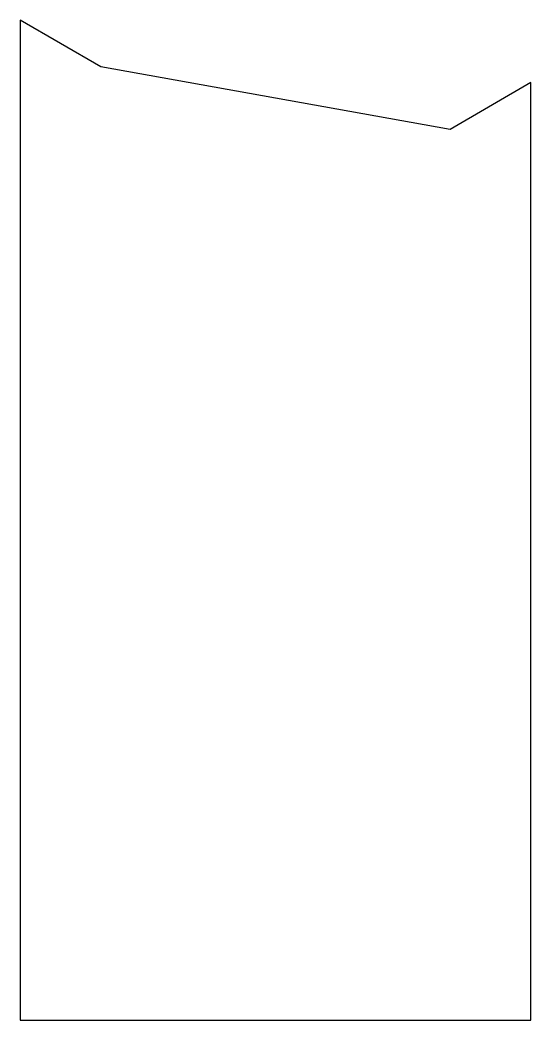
# Model space of a CAD drawing. Header units: inches. Extents: x 0 to 4.08, y 0 to 8.
import ezdxf

# ---------------------------------------------------------------- set-up
doc = ezdxf.new("R2010")
doc.units = ezdxf.units.IN
doc.header["$MEASUREMENT"] = 0
doc.layers.add('CUT', color=7, linetype='Continuous')

msp = doc.modelspace()

# ---------------------------------------------------------------- linework, layer by layer
at = {"layer": 'CUT'}
msp.add_lwpolyline([(4.0842, 7.5), (3.4382, 7.125), (0.6461, 7.625), (0, 8), (0, 0), (4.0842, 0)], close=True, dxfattribs=at)

doc.saveas('drawing.dxf')
